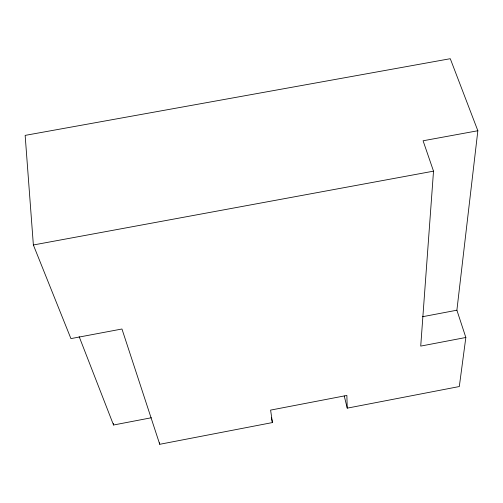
<?xml version="1.0" encoding="UTF-8"?>
<svg xmlns="http://www.w3.org/2000/svg" width="503" height="503" viewBox="0 0 503 503"><rect width="100%" height="100%" fill="white"/><g stroke="black" fill="none" stroke-linecap="round" stroke-linejoin="round"><path stroke-width="0.75" d="M477.85 130.742L423.086 140.777L433.517 171.158L420.722 346.095L465.841 337.482L456.887 310.206L477.85 130.742L450.279 58.706L25.15 135.382L33.368 244.98L70.923 338.607L121.959 329L159.74 444.294L272.406 422.57L270.601 410.108L346.863 395.446L347.24 408.147L459.308 386.543L465.841 337.482M79.16 336.633L113.533 425.01L151.346 417.76M422.438 316.745L456.887 310.206M33.368 244.98L433.517 171.158M344.228 395.955L347.24 408.147M271.343 417.327L272.406 422.57M159.533 442.766L159.74 444.294M113.357 423.451L113.533 425.01"/></g></svg>
